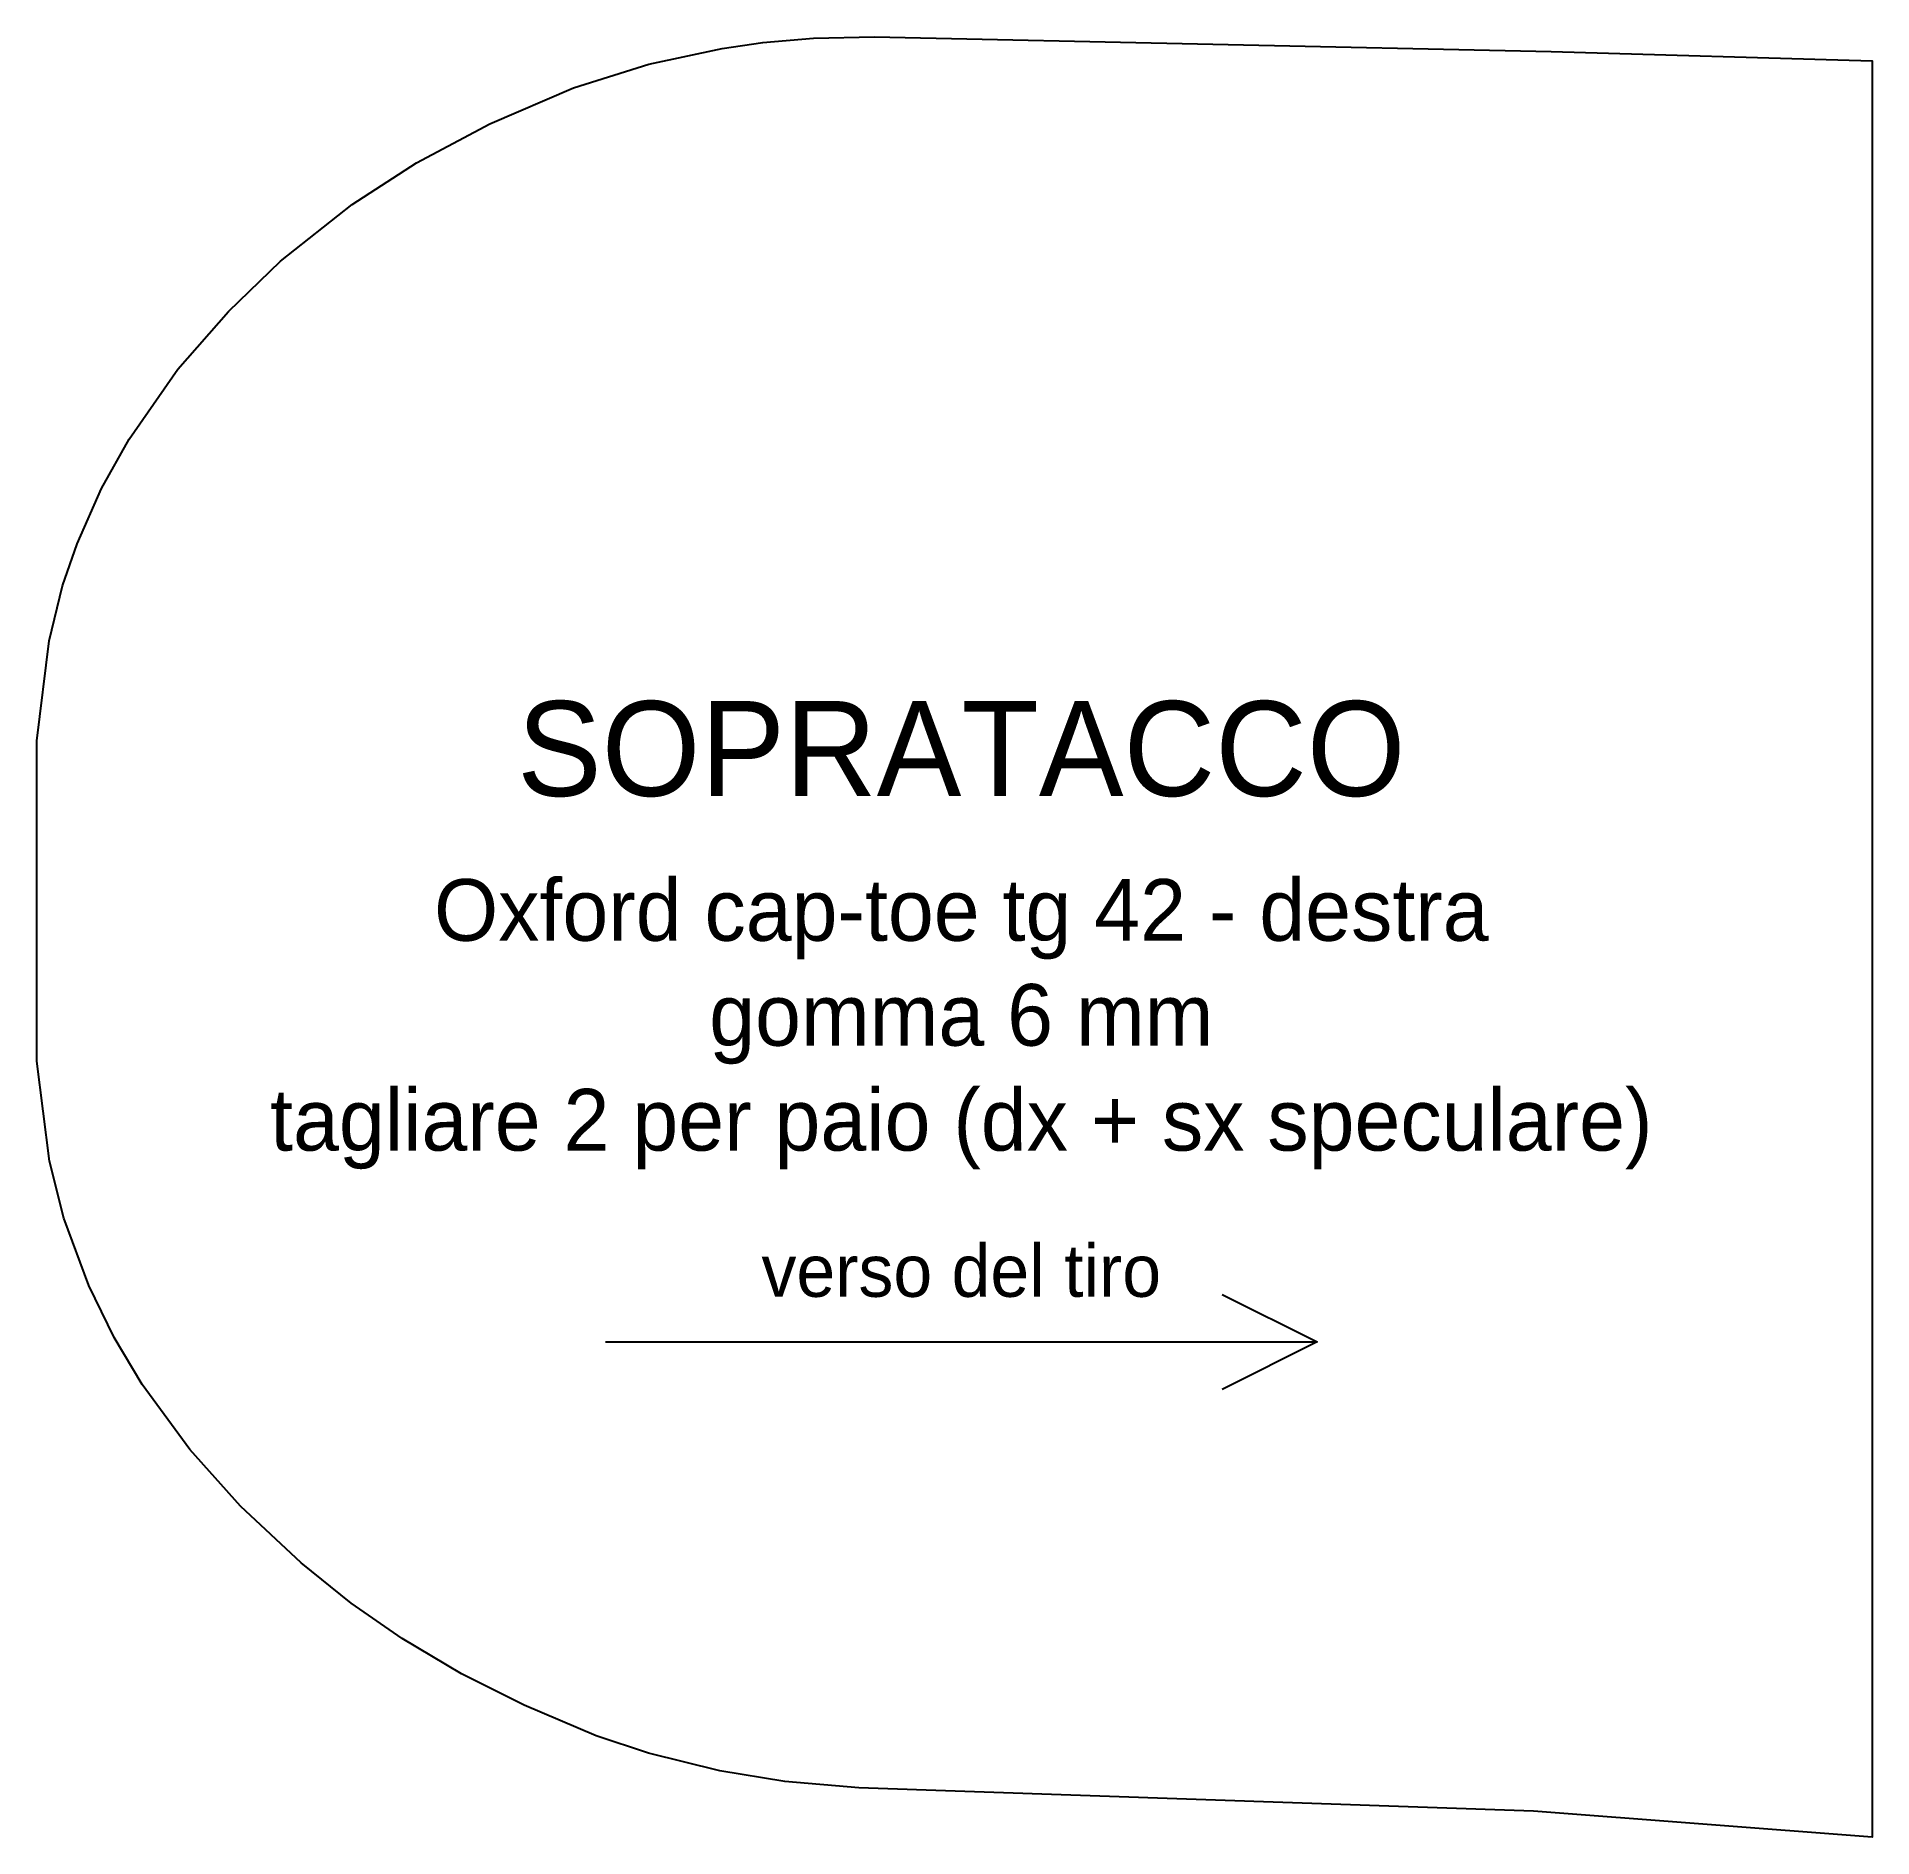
# Model space of a CAD drawing. Header units: millimetres. Extents: x 0 to 77.4, y 0 to 75.9.
import ezdxf
from ezdxf.enums import TextEntityAlignment as Align

# ---------------------------------------------------------------- set-up
doc = ezdxf.new("R2010")
doc.units = ezdxf.units.MM
doc.layers.add('TAGLIO', color=7, linetype='CONTINUOUS')
doc.layers.add('TESTO', color=7, linetype='CONTINUOUS')

msp = doc.modelspace()

# ---------------------------------------------------------------- linework, layer by layer
at = {"layer": 'TAGLIO'}
msp.add_lwpolyline([(0, 46.2), (0.52, 50.41), (1.09, 52.72), (1.71, 54.5), (2.73, 56.82), (3.89, 58.9), (5.95, 61.85), (8.08, 64.28), (10.28, 66.41), (13.29, 68.79), (16.01, 70.55), (19.1, 72.19), (22.62, 73.7), (25.8, 74.71), (28.89, 75.37), (30.6, 75.61), (32.74, 75.8), (35.31, 75.86), (63.83, 75.24), (77.37, 74.85), (77.37, 0), (63.09, 1.1), (34.65, 2.08), (31.53, 2.35), (28.8, 2.8), (25.79, 3.55), (23.58, 4.28), (20.55, 5.57), (17.91, 6.89), (15.4, 8.38), (13.26, 9.86), (11.14, 11.56), (8.59, 13.95), (6.46, 16.34), (4.45, 19.08), (3.26, 21.06), (2.2, 23.25), (1.14, 26.08), (0.54, 28.49), (0.01, 32.7), (0, 46.2)], dxfattribs=at)
at = {"layer": 'TESTO'}
for points in [[(49.972, 22.87), (53.972, 20.87), (49.972, 18.87)], [(23.972, 20.87), (53.972, 20.87)]]:
    msp.add_lwpolyline(points, dxfattribs=at)

# ---------------------------------------------------------------- texts
for s, height, p in [('SOPRATACCO', 4, (38.972, 45.87)), ('Oxford cap-toe tg 42 - destra', 2.6, (38.972, 39.07)), ('gomma 6 mm', 2.6, (38.972, 34.65)), ('tagliare 2 per paio (dx + sx speculare)', 2.6, (38.972, 30.23)), ('verso del tiro', 2.2, (38.972, 23.87))]:
    msp.add_text(s, height=height, dxfattribs=at).set_placement(p, align=Align.MIDDLE_CENTER)

doc.saveas('drawing.dxf')
